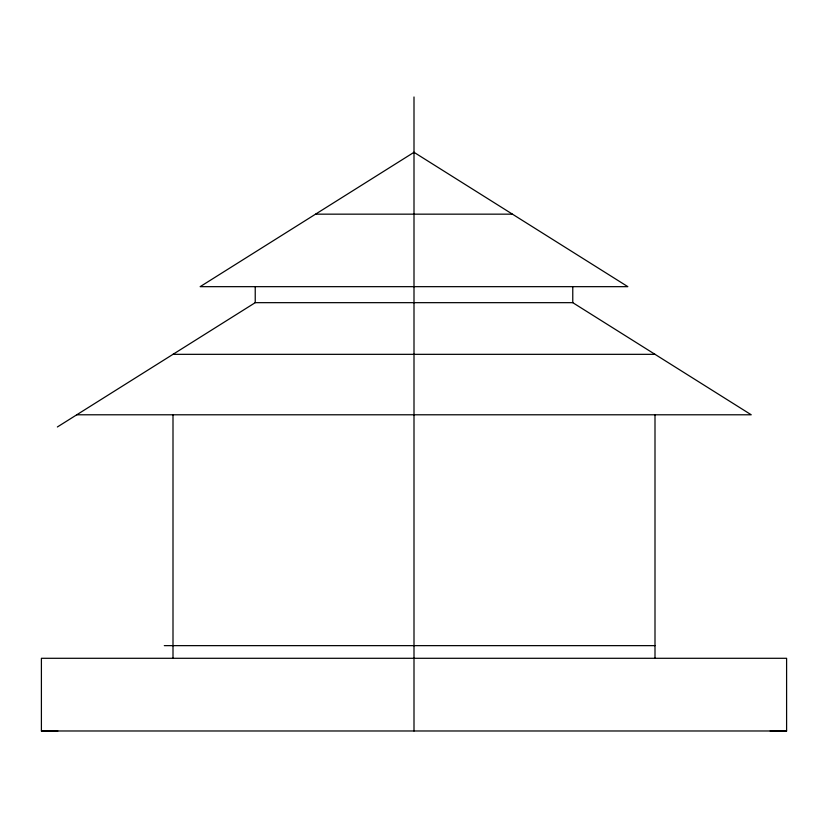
<?xml version="1.0" encoding="UTF-8"?>
<svg xmlns="http://www.w3.org/2000/svg" width="828" height="828" viewBox="0 0 828 828"><rect width="100%" height="100%" fill="white"/><g stroke="black" fill="none" stroke-linecap="round" stroke-linejoin="round"><path stroke-width="1.24" d="M57.36 426.979L255.231 302.665L572.769 302.665L751.234 414.787L76.766 414.787M770.164 731.02L786.6 730.979L786.6 658.291L41.4 658.291L41.4 730.979L57.836 731.02M315.634 214.162L512.366 214.162M173 354.332L655 354.332M164.296 645.643L655 645.643M41.4 730.979L786.6 730.979M655 414.911L655 658.291M572.769 286.664L572.769 302.665M414 96.98L414 731.02M255.231 286.664L255.231 302.665M173 414.787L173 658.291M414 152.311L200.159 286.664L627.841 286.664L414 152.311"/></g></svg>
